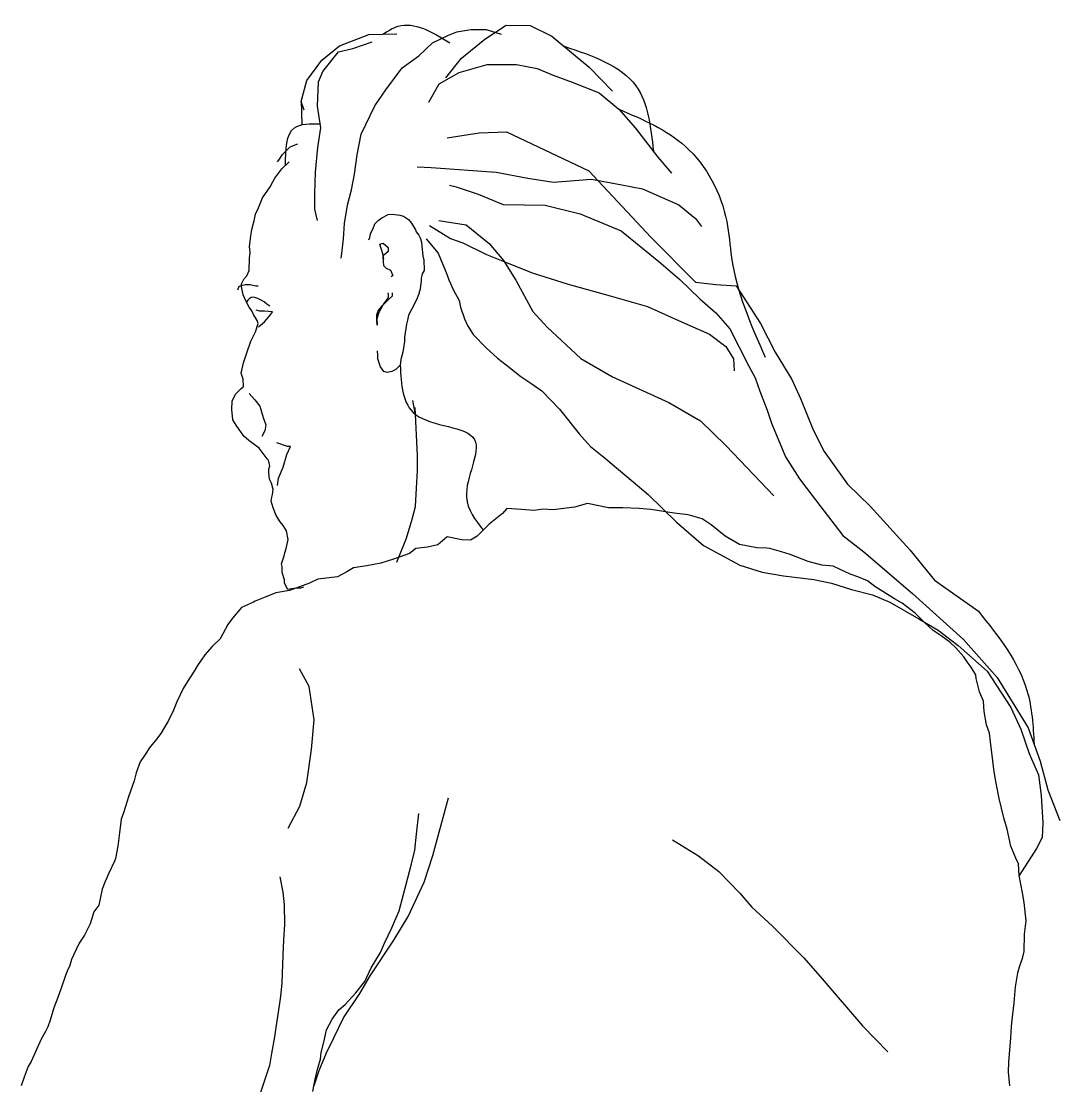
# Model space of a CAD drawing. Header units: millimetres. Extents: x 0 to 35, y -2 to 2.
# Drawn here: x 21.8902 to 22.3025, y 1.2431 to 1.6659 of the extents above; entities that cross this region are included whole.
import ezdxf

# ---------------------------------------------------------------- set-up
doc = ezdxf.new("R2010")
doc.units = ezdxf.units.MM
doc.layers.add('45-Biciklisti', color=7, linetype='Continuous')

# ---------------------------------------------------------------- blocks, each defined once
blk = doc.blocks.new('Cyclist 07 - Perspective view rear')
for p, q in [((0.05985, 1.6603), (0.06313, 1.66164)), ((0.06313, 1.66164), (0.06865, 1.66253)), ((0.06865, 1.66253), (0.07477, 1.66253)), ((0.07418, 1.6588), (0.08268, 1.66432)), ((0.07477, 1.66253), (0.08074, 1.66074)), ((0.08268, 1.66432), (0.09224, 1.66418)), ((0.09224, 1.66418), (0.10089, 1.66)), ((0.01657, 1.65612), (0.02821, 1.66059)), ((0.02179, 1.65507), (0.02955, 1.65776)), ((0.02821, 1.66059), (0.03925, 1.66089)), ((0.05343, 1.65731), (0.05985, 1.6603)), ((0.06492, 1.65119), (0.07418, 1.6588)), ((0.10089, 1.66), (0.11567, 1.64761)), ((0.00955, 1.65044), (0.01657, 1.65612)), ((0.00985, 1.64597), (0.01612, 1.65373)), ((0.01612, 1.65373), (0.02179, 1.65507)), ((0.04806, 1.65209), (0.05343, 1.65731)), ((0.00358, 1.64239), (0.00955, 1.65044)), ((0.04134, 1.64731), (0.04806, 1.65209)), ((0.0588, 1.64343), (0.06492, 1.65119)), ((0.00821, 1.64179), (0.00985, 1.64597)), ((0.03492, 1.63865), (0.04134, 1.64731)), ((0.05612, 1.64104), (0.06403, 1.64552)), ((0.06403, 1.64552), (0.07522, 1.64865)), ((0.07522, 1.64865), (0.08686, 1.64865)), ((0.08686, 1.64865), (0.09507, 1.64716)), ((0.09507, 1.64716), (0.10134, 1.64447)), ((0.11567, 1.64761), (0.12492, 1.63806)), ((0.00134, 1.63403), (0.00358, 1.64239)), ((0.00776, 1.63209), (0.00821, 1.64179)), ((0.05194, 1.63373), (0.05612, 1.64104)), ((0.10134, 1.64447), (0.10895, 1.64164)), ((0.10895, 1.64164), (0.1197, 1.63746)), ((0.0306, 1.63224), (0.03492, 1.63865)), ((0.1197, 1.63746), (0.12746, 1.63089)), ((0.00254, 1.63059), (0.00134, 1.63403)), ((0.0091, 1.62358), (0.00776, 1.63209)), ((0.02507, 1.62104), (0.0306, 1.63224)), ((0.12746, 1.63089), (0.13402, 1.62343)), ((0.00791, 1.61567), (0.0091, 1.62358)), ((0.02358, 1.61283), (0.02507, 1.62104)), ((0.05925, 1.61955), (0.07194, 1.62149)), ((0.07194, 1.62149), (0.08283, 1.62194)), ((0.08283, 1.62194), (0.11552, 1.60642)), ((0.13402, 1.62343), (0.14298, 1.61194)), ((-0.00612, 1.61298), (-0.00313, 1.61597)), ((-0.00313, 1.61597), (0, 1.61716)), ((0.00701, 1.60597), (0.00791, 1.61567)), ((-0.00761, 1.61074), (-0.00612, 1.61298)), ((0.02254, 1.60507), (0.02358, 1.61283)), ((0.14298, 1.61194), (0.14835, 1.60552)), ((-0.0091, 1.60358), (-0.00642, 1.60731)), ((-0.00806, 1.61), (-0.00761, 1.61074)), ((-0.00642, 1.60731), (-0.00343, 1.61)), ((0.04731, 1.60806), (0.05298, 1.60776)), ((0.05298, 1.60776), (0.0788, 1.60597)), ((-0.01, 1.60209), (-0.0091, 1.60358)), ((0.00672, 1.59746), (0.00701, 1.60597)), ((0.02134, 1.59895), (0.02254, 1.60507)), ((0.0788, 1.60597), (0.09134, 1.60358)), ((0.09134, 1.60358), (0.10149, 1.60194)), ((0.10149, 1.60194), (0.11656, 1.60313)), ((0.11552, 1.60642), (0.14014, 1.58015)), ((0.11656, 1.60313), (0.12865, 1.60089)), ((-0.01403, 1.59567), (-0.01104, 1.60015)), ((-0.01104, 1.60015), (-0.01, 1.60209)), ((0.0197, 1.59283), (0.02134, 1.59895)), ((0.06015, 1.60075), (0.06283, 1.60015)), ((0.06283, 1.60015), (0.07164, 1.59716)), ((0.12865, 1.60089), (0.13686, 1.59925)), ((0.13686, 1.59925), (0.15134, 1.59298)), ((-0.01567, 1.59179), (-0.01403, 1.59567)), ((0.00672, 1.59119), (0.00672, 1.59746)), ((0.07164, 1.59716), (0.08149, 1.59313)), ((-0.01687, 1.58925), (-0.01567, 1.59179)), ((0.00776, 1.58672), (0.00672, 1.59119)), ((0.01851, 1.58552), (0.0197, 1.59283)), ((0.08149, 1.59313), (0.09821, 1.59283)), ((0.09821, 1.59283), (0.11209, 1.5894)), ((0.15134, 1.59298), (0.1579, 1.58746)), ((-0.01836, 1.58313), (-0.01731, 1.58657)), ((-0.01731, 1.58657), (-0.01687, 1.58925)), ((0.01806, 1.5794), (0.01851, 1.58552)), ((0.0306, 1.58537), (0.03194, 1.58672)), ((0.03194, 1.58672), (0.03328, 1.58776)), ((0.03328, 1.58776), (0.03582, 1.5891)), ((0.03582, 1.5891), (0.03761, 1.58925)), ((0.03761, 1.58925), (0.04045, 1.58881)), ((0.04045, 1.58881), (0.04194, 1.58851)), ((0.04194, 1.58851), (0.04388, 1.58716)), ((0.04388, 1.58716), (0.04507, 1.58567)), ((0.04507, 1.58567), (0.04671, 1.58298)), ((0.05597, 1.58672), (0.06686, 1.58507)), ((0.11209, 1.5894), (0.12835, 1.58269)), ((0.1579, 1.58746), (0.16029, 1.58433)), ((-0.01866, 1.58045), (-0.01836, 1.58313)), ((0.02851, 1.58), (0.0288, 1.58134)), ((0.0288, 1.58134), (0.0291, 1.58209)), ((0.0291, 1.58209), (0.02985, 1.58358)), ((0.02985, 1.58358), (0.0306, 1.58537)), ((0.04671, 1.58298), (0.04701, 1.58224)), ((0.04701, 1.58224), (0.04806, 1.5809)), ((0.05224, 1.58478), (0.06059, 1.57955)), ((0.06686, 1.58507), (0.07597, 1.57761)), ((0.12835, 1.58269), (0.14328, 1.57045)), ((-0.01925, 1.57642), (-0.01866, 1.58045)), ((0.01746, 1.57358), (0.01806, 1.5794)), ((0.02821, 1.5791), (0.02851, 1.58)), ((0.03254, 1.57731), (0.03388, 1.57776)), ((0.03373, 1.57343), (0.03254, 1.57731)), ((0.03388, 1.57776), (0.03582, 1.57597)), ((0.04806, 1.5809), (0.04851, 1.57985)), ((0.04851, 1.57985), (0.0491, 1.57806)), ((0.0491, 1.57806), (0.04925, 1.57657)), ((0.05089, 1.5794), (0.05567, 1.57373)), ((0.06059, 1.57955), (0.06552, 1.57791)), ((0.06552, 1.57791), (0.07492, 1.57328)), ((0.07597, 1.57761), (0.08164, 1.5709)), ((0.14014, 1.58015), (0.1579, 1.56224)), ((-0.01895, 1.57403), (-0.01925, 1.57642)), ((-0.01925, 1.57179), (-0.01895, 1.57403)), ((0.01716, 1.57179), (0.01746, 1.57358)), ((0.03418, 1.57134), (0.03373, 1.57343)), ((0.03582, 1.57448), (0.03388, 1.57269)), ((0.03582, 1.57597), (0.03582, 1.57448)), ((0.04925, 1.57657), (0.04955, 1.57269)), ((0.05567, 1.57373), (0.0591, 1.56537)), ((0.07492, 1.57328), (0.08283, 1.57)), ((-0.0194, 1.56687), (-0.01925, 1.57179)), ((0.03388, 1.57269), (0.03373, 1.57209)), ((0.03373, 1.57209), (0.03403, 1.56881)), ((0.03403, 1.56881), (0.03507, 1.56776)), ((0.04955, 1.57269), (0.05, 1.57104)), ((0.05, 1.57104), (0.05015, 1.56702)), ((0.08164, 1.5709), (0.08656, 1.56299)), ((0.08283, 1.57), (0.09298, 1.56597)), ((0.14328, 1.57045), (0.15164, 1.56328)), ((-0.02149, 1.56343), (-0.0203, 1.56478)), ((-0.0203, 1.56478), (-0.0194, 1.56687)), ((0.03507, 1.56776), (0.03671, 1.56702)), ((0.03671, 1.56702), (0.03776, 1.56493)), ((0.03776, 1.56493), (0.03701, 1.56433)), ((0.0494, 1.56552), (0.04895, 1.56373)), ((0.05015, 1.56687), (0.0494, 1.56552)), ((0.05015, 1.56702), (0.05015, 1.56687)), ((0.0591, 1.56537), (0.06, 1.56313)), ((0.09298, 1.56597), (0.10731, 1.56149)), ((-0.02388, 1.55925), (-0.02328, 1.5606)), ((-0.02328, 1.5606), (-0.02075, 1.56134)), ((-0.02239, 1.56164), (-0.02149, 1.56343)), ((-0.02239, 1.56045), (-0.02239, 1.56164)), ((-0.02179, 1.55716), (-0.02239, 1.56045)), ((-0.02075, 1.56134), (-0.01895, 1.56134)), ((-0.01895, 1.56134), (-0.01672, 1.56075)), ((-0.01672, 1.56075), (-0.01582, 1.56075)), ((0.04895, 1.56269), (0.04836, 1.55881)), ((0.04895, 1.56373), (0.04895, 1.56269)), ((0.06, 1.56313), (0.06179, 1.5591)), ((0.08656, 1.56299), (0.09328, 1.5506)), ((0.10731, 1.56149), (0.12403, 1.55687)), ((0.15164, 1.56328), (0.15955, 1.55567)), ((0.1579, 1.56224), (0.16596, 1.56134)), ((0.16596, 1.56134), (0.17402, 1.56075)), ((0.17402, 1.56075), (0.18372, 1.54582)), ((-0.02119, 1.55597), (-0.02179, 1.55716)), ((-0.02045, 1.55433), (-0.02119, 1.55597)), ((0.03567, 1.55806), (0.03582, 1.55731)), ((0.03567, 1.55508), (0.03761, 1.55687)), ((0.03582, 1.55627), (0.03567, 1.55582)), ((0.03582, 1.55731), (0.03582, 1.55627)), ((0.03761, 1.55687), (0.03761, 1.55806)), ((0.04821, 1.55791), (0.04731, 1.55582)), ((0.04836, 1.55881), (0.04821, 1.55866)), ((0.04821, 1.55866), (0.04821, 1.55791)), ((0.06179, 1.5591), (0.06403, 1.55493)), ((0.12403, 1.55687), (0.1388, 1.55254)), ((-0.0194, 1.55224), (-0.02045, 1.55433)), ((-0.01836, 1.5509), (-0.0194, 1.55224)), ((0.03194, 1.5509), (0.03358, 1.55299)), ((0.03373, 1.55313), (0.03209, 1.55015)), ((0.03358, 1.55299), (0.03567, 1.55508)), ((0.03403, 1.55358), (0.03373, 1.55313)), ((0.03567, 1.55582), (0.03403, 1.55358)), ((0.04627, 1.55358), (0.04388, 1.54911)), ((0.04731, 1.55582), (0.04627, 1.55358)), ((0.06403, 1.55493), (0.06462, 1.55224)), ((0.06462, 1.55224), (0.06612, 1.54761)), ((0.1388, 1.55254), (0.15119, 1.54702)), ((0.15955, 1.55567), (0.16596, 1.55)), ((-0.01761, 1.5494), (-0.01836, 1.5509)), ((-0.01612, 1.54702), (-0.01761, 1.5494)), ((-0.01507, 1.55075), (-0.01657, 1.55105)), ((-0.01328, 1.55075), (-0.01507, 1.55075)), ((-0.01015, 1.55045), (-0.01328, 1.55075)), ((-0.01328, 1.54642), (-0.01104, 1.54911)), ((-0.01104, 1.54911), (-0.01015, 1.55045)), ((0.03134, 1.54925), (0.03194, 1.5509)), ((0.03209, 1.55015), (0.03134, 1.54761)), ((0.03134, 1.54717), (0.03134, 1.54925)), ((0.03134, 1.54761), (0.03149, 1.54522)), ((0.04388, 1.54911), (0.04358, 1.54717)), ((0.06612, 1.54761), (0.06731, 1.54508)), ((0.09328, 1.5506), (0.09895, 1.54433)), ((0.16596, 1.55), (0.17149, 1.54373)), ((-0.01687, 1.54254), (-0.01582, 1.54582)), ((-0.01582, 1.54582), (-0.01612, 1.54702)), ((-0.01567, 1.54448), (-0.01328, 1.54642)), ((0.03149, 1.54522), (0.03134, 1.54717)), ((0.04313, 1.54552), (0.04239, 1.54045)), ((0.04358, 1.54717), (0.04313, 1.54552)), ((0.06731, 1.54508), (0.06955, 1.54149)), ((0.09895, 1.54433), (0.11238, 1.53194)), ((0.15119, 1.54702), (0.16343, 1.54164)), ((0.17149, 1.54373), (0.17895, 1.52911)), ((0.18372, 1.54582), (0.18955, 1.53448)), ((-0.01866, 1.53881), (-0.01776, 1.5406)), ((-0.01776, 1.5406), (-0.01687, 1.54254)), ((0.04239, 1.54045), (0.04239, 1.53866)), ((0.06955, 1.54149), (0.07477, 1.53612)), ((0.16343, 1.54164), (0.16999, 1.53672)), ((-0.02045, 1.53373), (-0.01866, 1.53881)), ((0.03179, 1.53328), (0.03164, 1.53493)), ((0.04239, 1.53866), (0.04164, 1.53448)), ((0.07477, 1.53612), (0.07925, 1.53209)), ((0.16999, 1.53672), (0.17298, 1.53179)), ((-0.02164, 1.53015), (-0.02045, 1.53373)), ((0.03179, 1.53179), (0.03179, 1.53328)), ((0.03283, 1.52866), (0.03179, 1.53179)), ((0.04089, 1.53149), (0.0406, 1.52926)), ((0.04164, 1.53448), (0.04089, 1.53149)), ((0.07925, 1.53209), (0.08268, 1.5294)), ((0.11238, 1.53194), (0.12492, 1.52463)), ((0.17298, 1.53179), (0.17328, 1.52702)), ((0.18955, 1.53448), (0.19611, 1.52358)), ((-0.02254, 1.52612), (-0.02164, 1.53015)), ((0.03418, 1.52672), (0.03283, 1.52866)), ((0.03552, 1.52642), (0.03418, 1.52672)), ((0.03731, 1.52672), (0.03552, 1.52642)), ((0.03895, 1.52761), (0.03731, 1.52672)), ((0.0406, 1.52926), (0.03895, 1.52761)), ((0.08268, 1.5294), (0.0885, 1.52478)), ((0.17895, 1.52911), (0.18163, 1.52418)), ((-0.02179, 1.52373), (-0.02254, 1.52612)), ((-0.02164, 1.52075), (-0.02179, 1.52373)), ((0.0885, 1.52478), (0.09253, 1.52209)), ((0.09253, 1.52209), (0.09686, 1.51911)), ((0.12492, 1.52463), (0.14731, 1.51448)), ((0.18163, 1.52418), (0.18343, 1.51896)), ((0.19611, 1.52358), (0.19954, 1.51597)), ((-0.02478, 1.51776), (-0.02269, 1.51985)), ((-0.02269, 1.51985), (-0.02164, 1.52075)), ((-0.0194, 1.51806), (-0.01716, 1.51552)), ((0.09686, 1.51911), (0.10388, 1.51179)), ((0.18343, 1.51896), (0.18641, 1.51135)), ((-0.02627, 1.51164), (-0.02612, 1.51493)), ((-0.02612, 1.51493), (-0.02478, 1.51776)), ((-0.01716, 1.51552), (-0.01507, 1.51299)), ((0.04671, 1.5097), (0.04567, 1.51523)), ((0.14731, 1.51448), (0.15984, 1.50717)), ((0.19954, 1.51597), (0.20462, 1.50358)), ((-0.02582, 1.50761), (-0.02627, 1.51164)), ((-0.01507, 1.51299), (-0.01373, 1.50851)), ((0.04746, 1.49344), (0.04651, 1.51246)), ((0.10388, 1.51179), (0.11164, 1.50194)), ((0.18641, 1.51135), (0.18805, 1.50627)), ((-0.02448, 1.50538), (-0.02582, 1.50761)), ((-0.02328, 1.50373), (-0.02448, 1.50538)), ((-0.01373, 1.50851), (-0.01269, 1.50552)), ((-0.01269, 1.50552), (-0.01313, 1.50314)), ((0.15984, 1.50717), (0.16999, 1.49732)), ((0.18805, 1.50627), (0.19357, 1.49284)), ((-0.02149, 1.50105), (-0.02328, 1.50373)), ((-0.01955, 1.49941), (-0.02149, 1.50105)), ((-0.01313, 1.50314), (-0.01433, 1.5009)), ((0.11164, 1.50194), (0.11626, 1.49702)), ((0.20462, 1.50358), (0.20895, 1.49493)), ((-0.01791, 1.49821), (-0.01955, 1.49941)), ((-0.01537, 1.49627), (-0.01791, 1.49821)), ((-0.00418, 1.49702), (-0.00836, 1.49836)), ((-0.00433, 1.49373), (-0.00298, 1.49702)), ((-0.00298, 1.49702), (-0.00418, 1.49702)), ((0.11626, 1.49702), (0.12149, 1.49269)), ((0.16999, 1.49732), (0.17566, 1.49135)), ((-0.01373, 1.49418), (-0.01537, 1.49627)), ((-0.01224, 1.49209), (-0.01373, 1.49418)), ((-0.00582, 1.48881), (-0.00433, 1.49373)), ((0.04746, 1.48732), (0.04746, 1.49344)), ((0.12149, 1.49269), (0.13313, 1.48299)), ((0.19357, 1.49284), (0.19925, 1.48418)), ((0.20895, 1.49493), (0.2182, 1.48194)), ((-0.01164, 1.4915), (-0.01224, 1.49209)), ((-0.01119, 1.48926), (-0.01164, 1.4915)), ((-0.01149, 1.48791), (-0.01119, 1.48926)), ((-0.00776, 1.48433), (-0.00582, 1.48881)), ((0.17566, 1.49135), (0.18895, 1.47732)), ((-0.01149, 1.48657), (-0.01149, 1.48791)), ((-0.01134, 1.48403), (-0.01149, 1.48657)), ((-0.01045, 1.48239), (-0.01134, 1.48403)), ((-0.00806, 1.4815), (-0.00776, 1.48433)), ((0.04716, 1.48045), (0.04746, 1.48732)), ((0.19925, 1.48418), (0.20417, 1.47747)), ((-0.00985, 1.47985), (-0.01045, 1.48239)), ((-0.01015, 1.47791), (-0.00985, 1.47985)), ((0.04671, 1.47314), (0.04716, 1.48045)), ((0.13313, 1.48299), (0.1391, 1.47791)), ((0.2182, 1.48194), (0.2273, 1.47329)), ((-0.0106, 1.47523), (-0.0103, 1.47687)), ((-0.0103, 1.47687), (-0.01015, 1.47791)), ((0.1391, 1.47791), (0.15029, 1.46687)), ((0.20417, 1.47747), (0.21641, 1.46165)), ((-0.00985, 1.47254), (-0.0106, 1.47523)), ((-0.00866, 1.46956), (-0.00985, 1.47254)), ((0.04537, 1.46806), (0.04671, 1.47314)), ((0.08298, 1.47239), (0.08119, 1.4703)), ((0.0888, 1.47194), (0.08298, 1.47239)), ((0.09388, 1.4715), (0.0888, 1.47194)), ((0.09731, 1.47209), (0.09388, 1.4715)), ((0.10134, 1.47179), (0.09731, 1.47209)), ((0.10985, 1.47284), (0.10134, 1.47179)), ((0.11507, 1.47433), (0.10985, 1.47284)), ((0.12328, 1.47254), (0.11507, 1.47433)), ((0.1291, 1.47254), (0.12328, 1.47254)), ((0.13552, 1.47239), (0.1291, 1.47254)), ((0.14014, 1.47194), (0.13552, 1.47239)), ((0.1494, 1.47045), (0.14014, 1.47194)), ((0.2273, 1.47329), (0.24298, 1.45597)), ((-0.00701, 1.46702), (-0.00866, 1.46956)), ((0.04313, 1.4606), (0.04537, 1.46806)), ((0.08119, 1.4703), (0.07597, 1.46612)), ((0.15492, 1.46985), (0.1494, 1.47045)), ((0.16059, 1.46821), (0.15492, 1.46985)), ((0.16417, 1.46582), (0.16059, 1.46821)), ((-0.00582, 1.46553), (-0.00701, 1.46702)), ((-0.00448, 1.46344), (-0.00582, 1.46553)), ((-0.00388, 1.46), (-0.00448, 1.46344)), ((0.07597, 1.46612), (0.07119, 1.46135)), ((0.15029, 1.46687), (0.16104, 1.45762)), ((0.1697, 1.46135), (0.16417, 1.46582)), ((-0.00463, 1.45642), (-0.00388, 1.46)), ((0.03924, 1.45101), (0.04313, 1.4606)), ((0.05925, 1.46105), (0.05552, 1.45791)), ((0.06507, 1.45985), (0.05925, 1.46105)), ((0.0685, 1.45971), (0.06507, 1.45985)), ((0.07119, 1.46135), (0.0685, 1.45971)), ((0.17537, 1.45806), (0.1697, 1.46135)), ((0.21641, 1.46165), (0.22477, 1.45508)), ((-0.00552, 1.45359), (-0.00522, 1.45478)), ((-0.00522, 1.45478), (-0.00463, 1.45642)), ((0.04433, 1.45448), (0.03791, 1.45224)), ((0.04686, 1.45642), (0.04433, 1.45448)), ((0.05149, 1.45702), (0.04686, 1.45642)), ((0.05552, 1.45791), (0.05149, 1.45702)), ((0.16104, 1.45762), (0.17552, 1.44986)), ((0.18223, 1.45672), (0.17537, 1.45806)), ((0.18626, 1.45657), (0.18223, 1.45672)), ((0.18746, 1.45642), (0.18626, 1.45657)), ((0.19208, 1.45508), (0.18746, 1.45642)), ((0.19551, 1.45403), (0.19208, 1.45508)), ((0.22477, 1.45508), (0.24402, 1.43851)), ((0.24298, 1.45597), (0.25283, 1.44389)), ((-0.00657, 1.4503), (-0.00597, 1.45194)), ((-0.00627, 1.44926), (-0.00657, 1.4503)), ((-0.00597, 1.45194), (-0.00552, 1.45359)), ((0.03298, 1.4506), (0.02731, 1.44956)), ((0.03791, 1.45224), (0.03298, 1.4506)), ((0.20268, 1.45135), (0.19551, 1.45403)), ((0.20805, 1.44986), (0.20268, 1.45135)), ((-0.00627, 1.44687), (-0.00627, 1.44926)), ((-0.00537, 1.44403), (-0.00627, 1.44687)), ((0.0194, 1.44717), (0.01567, 1.44523)), ((0.02209, 1.44881), (0.0194, 1.44717)), ((0.02731, 1.44956), (0.02209, 1.44881)), ((0.17552, 1.44986), (0.18432, 1.44702)), ((0.18432, 1.44702), (0.19283, 1.44553)), ((0.21253, 1.44941), (0.20805, 1.44986)), ((0.21925, 1.44627), (0.21253, 1.44941)), ((0.22238, 1.44523), (0.21925, 1.44627)), ((-0.00537, 1.44269), (-0.00537, 1.44403)), ((-0.00403, 1.44015), (-0.00537, 1.44269)), ((0.00463, 1.44269), (-0.00328, 1.43971)), ((0.00791, 1.44433), (0.00463, 1.44269)), ((0.01567, 1.44523), (0.00791, 1.44433)), ((0.19283, 1.44553), (0.20492, 1.44418)), ((0.20492, 1.44418), (0.21193, 1.44269)), ((0.21193, 1.44269), (0.21984, 1.44015)), ((0.22626, 1.44359), (0.22238, 1.44523)), ((0.2291, 1.44135), (0.22626, 1.44359)), ((0.25283, 1.44389), (0.27029, 1.4315)), ((-0.00881, 1.43881), (-0.01298, 1.43717)), ((-0.00328, 1.43971), (-0.00881, 1.43881)), ((-0.00254, 1.44045), (-0.00403, 1.44015)), ((-0.00045, 1.44075), (-0.00254, 1.44045)), ((0.00104, 1.44075), (-0.00045, 1.44075)), ((0.00224, 1.44105), (0.00104, 1.44075)), ((0.21984, 1.44015), (0.2282, 1.43806)), ((0.2282, 1.43806), (0.23507, 1.43508)), ((0.23686, 1.43642), (0.2291, 1.44135)), ((0.24402, 1.43851), (0.26432, 1.4203)), ((-0.01761, 1.43508), (-0.02239, 1.43299)), ((-0.01701, 1.43553), (-0.01761, 1.43508)), ((-0.01298, 1.43717), (-0.01701, 1.43553)), ((0.23507, 1.43508), (0.24656, 1.42851)), ((0.23999, 1.43478), (0.23686, 1.43642)), ((0.24507, 1.43075), (0.23999, 1.43478)), ((-0.02239, 1.43299), (-0.02597, 1.42881)), ((0.2488, 1.42702), (0.24507, 1.43075)), ((-0.02776, 1.42627), (-0.03089, 1.4206)), ((-0.02597, 1.42881), (-0.02776, 1.42627)), ((0.24656, 1.42851), (0.25432, 1.42404)), ((0.25223, 1.42389), (0.2488, 1.42702)), ((-0.03089, 1.4206), (-0.03403, 1.41747)), ((0.25551, 1.4218), (0.25223, 1.42389)), ((0.25432, 1.42404), (0.26223, 1.41792)), ((0.25895, 1.41926), (0.25551, 1.4218)), ((-0.03403, 1.41747), (-0.03701, 1.41418)), ((0.26133, 1.41702), (0.25895, 1.41926)), ((0.26447, 1.41344), (0.26133, 1.41702)), ((0.26223, 1.41792), (0.27372, 1.40777)), ((0.26432, 1.4203), (0.27775, 1.40523)), ((-0.03701, 1.41418), (-0.03985, 1.41001)), ((0.26581, 1.4115), (0.26447, 1.41344)), ((-0.03985, 1.41001), (-0.04119, 1.40777)), ((0.00448, 1.40165), (0.0006, 1.40866)), ((0.2673, 1.40926), (0.26581, 1.4115)), ((0.26924, 1.40627), (0.2673, 1.40926)), ((-0.04313, 1.40463), (-0.04552, 1.4009)), ((-0.04119, 1.40777), (-0.04313, 1.40463)), ((0.26939, 1.40478), (0.26924, 1.40627)), ((0.27074, 1.39956), (0.26939, 1.40478)), ((0.27372, 1.40777), (0.28312, 1.39329)), ((0.27775, 1.40523), (0.28999, 1.38523)), ((-0.04552, 1.4009), (-0.04806, 1.39553)), ((0.00642, 1.38837), (0.00448, 1.40165)), ((0.27223, 1.39583), (0.27074, 1.39956)), ((-0.04806, 1.39553), (-0.0494, 1.39225)), ((0.27253, 1.39165), (0.27223, 1.39583)), ((-0.0494, 1.39225), (-0.05134, 1.38807)), ((0.27342, 1.38642), (0.27253, 1.39165)), ((0.28312, 1.39329), (0.28715, 1.38463)), ((-0.05134, 1.38807), (-0.05448, 1.38299)), ((0.00537, 1.37657), (0.00642, 1.38837)), ((-0.05448, 1.38299), (-0.05657, 1.38016)), ((0.27462, 1.38314), (0.27342, 1.38642)), ((0.27506, 1.37971), (0.27462, 1.38314)), ((0.28715, 1.38463), (0.29044, 1.37508)), ((0.28999, 1.38523), (0.29476, 1.37195)), ((-0.05657, 1.38016), (-0.05865, 1.37762)), ((0.27596, 1.3721), (0.27506, 1.37971)), ((-0.06089, 1.37419), (-0.06268, 1.37165)), ((-0.05865, 1.37762), (-0.06089, 1.37419)), ((0.00358, 1.36344), (0.00537, 1.37657)), ((0.29044, 1.37508), (0.29417, 1.36657)), ((-0.06268, 1.37165), (-0.06418, 1.36732)), ((0.27656, 1.36777), (0.27596, 1.3721)), ((0.29476, 1.37195), (0.29775, 1.3606)), ((-0.06418, 1.36732), (-0.06507, 1.36419)), ((0.2773, 1.36329), (0.27656, 1.36777)), ((0.29417, 1.36657), (0.29521, 1.35837)), ((-0.06507, 1.36419), (-0.06731, 1.35777)), ((0.00075, 1.35404), (0.00358, 1.36344)), ((0.2785, 1.35717), (0.2773, 1.36329)), ((-0.06731, 1.35777), (-0.06925, 1.3515)), ((0.05358, 1.33449), (0.05985, 1.35747)), ((0.28029, 1.34941), (0.2785, 1.35717)), ((0.29521, 1.35837), (0.29581, 1.34747)), ((0.29775, 1.3606), (0.30253, 1.34837)), ((-0.00388, 1.34538), (0.00075, 1.35404)), ((-0.07015, 1.34896), (-0.07104, 1.3424)), ((-0.06925, 1.3515), (-0.07015, 1.34896)), ((0.04716, 1.34299), (0.04806, 1.3512)), ((0.28163, 1.34493), (0.28029, 1.34941)), ((0.28312, 1.33822), (0.28163, 1.34493)), ((0.29581, 1.34747), (0.29551, 1.34165)), ((-0.07104, 1.3424), (-0.07149, 1.33822)), ((0.04642, 1.33658), (0.04716, 1.34299)), ((0.1488, 1.34076), (0.1591, 1.33434)), ((0.29551, 1.34165), (0.29327, 1.33732)), ((-0.07149, 1.33822), (-0.07239, 1.33329)), ((0.04507, 1.3312), (0.04642, 1.33658)), ((0.28506, 1.33344), (0.28312, 1.33822)), ((0.29327, 1.33732), (0.28641, 1.32658)), ((-0.07283, 1.33225), (-0.07507, 1.32747)), ((-0.07239, 1.33329), (-0.07283, 1.33225)), ((0.05015, 1.32389), (0.05358, 1.33449)), ((0.1591, 1.33434), (0.16716, 1.32822)), ((0.28611, 1.3312), (0.28506, 1.33344)), ((0.04209, 1.31956), (0.04507, 1.3312)), ((0.16716, 1.32822), (0.17552, 1.31956)), ((0.28641, 1.32658), (0.28611, 1.3312)), ((-0.07656, 1.32419), (-0.07776, 1.3212)), ((-0.07507, 1.32747), (-0.07656, 1.32419)), ((-0.00716, 1.32598), (-0.00597, 1.32001)), ((0.04373, 1.31031), (0.05015, 1.32389)), ((0.28775, 1.31971), (0.28641, 1.32658)), ((-0.07776, 1.3212), (-0.0791, 1.31479)), ((-0.00597, 1.32001), (-0.00552, 1.31494)), ((0.04015, 1.31255), (0.04209, 1.31956)), ((0.17552, 1.31956), (0.18029, 1.31404)), ((0.28835, 1.31583), (0.28775, 1.31971)), ((-0.00552, 1.31494), (-0.00537, 1.30717)), ((0.28924, 1.30852), (0.28835, 1.31583)), ((-0.08104, 1.3121), (-0.08253, 1.30732)), ((-0.0791, 1.31479), (-0.08104, 1.3121)), ((0.03731, 1.30583), (0.04015, 1.31255)), ((0.18029, 1.31404), (0.1885, 1.30643)), ((-0.08253, 1.30732), (-0.08477, 1.30285)), ((-0.00537, 1.30717), (-0.00567, 1.30105)), ((0.03806, 1.30091), (0.04373, 1.31031)), ((0.1885, 1.30643), (0.20089, 1.29389)), ((0.2885, 1.30329), (0.28924, 1.30852)), ((-0.08477, 1.30285), (-0.08686, 1.29971)), ((0.03433, 1.29971), (0.03731, 1.30583)), ((0.28835, 1.29643), (0.2885, 1.30329)), ((-0.08686, 1.29971), (-0.08821, 1.29688)), ((-0.00567, 1.30105), (-0.00597, 1.29508)), ((0.02866, 1.28673), (0.03806, 1.30091)), ((0.03283, 1.29598), (0.03433, 1.29971)), ((-0.08821, 1.29688), (-0.08985, 1.29314)), ((-0.00597, 1.29508), (-0.00642, 1.28374)), ((0.0291, 1.28986), (0.03283, 1.29598)), ((0.20089, 1.29389), (0.2082, 1.28553)), ((0.28656, 1.29031), (0.2879, 1.29419)), ((0.2879, 1.29419), (0.28835, 1.29643)), ((-0.09074, 1.29046), (-0.09149, 1.28897)), ((-0.08985, 1.29314), (-0.09074, 1.29046)), ((0.02657, 1.28449), (0.0291, 1.28986)), ((0.28596, 1.28792), (0.28656, 1.29031)), ((-0.09238, 1.28643), (-0.09388, 1.28225)), ((-0.09149, 1.28897), (-0.09238, 1.28643)), ((0.02463, 1.27971), (0.02866, 1.28673)), ((0.2082, 1.28553), (0.22417, 1.26688)), ((0.28491, 1.2824), (0.28596, 1.28792)), ((-0.09388, 1.28225), (-0.09537, 1.27807)), ((-0.00642, 1.28374), (-0.00687, 1.27867)), ((0.02298, 1.28001), (0.02657, 1.28449)), ((0.28447, 1.27598), (0.28491, 1.2824)), ((-0.09537, 1.27807), (-0.09686, 1.27404)), ((-0.00687, 1.27867), (-0.00746, 1.27494)), ((0.01806, 1.27001), (0.02463, 1.27971)), ((0.01881, 1.27538), (0.02298, 1.28001)), ((-0.09686, 1.27404), (-0.09835, 1.26912)), ((-0.00746, 1.27494), (-0.00881, 1.26613)), ((0.01358, 1.26956), (0.01627, 1.27315)), ((0.01627, 1.27315), (0.01881, 1.27538)), ((0.28387, 1.2715), (0.28447, 1.27598)), ((-0.09835, 1.26912), (-0.09925, 1.26643)), ((0.01134, 1.26524), (0.01358, 1.26956)), ((0.01433, 1.2621), (0.01806, 1.27001)), ((0.28342, 1.26673), (0.28387, 1.2715)), ((-0.10029, 1.26464), (-0.10194, 1.2615)), ((-0.09925, 1.26643), (-0.10029, 1.26464)), ((-0.00881, 1.26613), (-0.00925, 1.26255)), ((0.0103, 1.26031), (0.01134, 1.26524)), ((0.22417, 1.26688), (0.23432, 1.25658)), ((0.28312, 1.26195), (0.28342, 1.26673)), ((-0.10194, 1.2615), (-0.10373, 1.25777)), ((-0.00925, 1.26255), (-0.01045, 1.25583)), ((0.00925, 1.25628), (0.0103, 1.26031)), ((0.01134, 1.25613), (0.01433, 1.2621)), ((0.28268, 1.25733), (0.28312, 1.26195)), ((-0.10373, 1.25777), (-0.10597, 1.2527)), ((-0.01045, 1.25583), (-0.01134, 1.25106)), ((0.00851, 1.24912), (0.01134, 1.25613)), ((0.00895, 1.25359), (0.00925, 1.25628)), ((0.28238, 1.2524), (0.28268, 1.25733)), ((-0.10597, 1.2527), (-0.10716, 1.25076)), ((0.00806, 1.25046), (0.00895, 1.25359)), ((0.28223, 1.24852), (0.28238, 1.2524)), ((-0.10716, 1.25076), (-0.10865, 1.24643)), ((-0.01134, 1.25106), (-0.01507, 1.23956)), ((0.00642, 1.24315), (0.00851, 1.24912)), ((0.00701, 1.24628), (0.00806, 1.25046)), ((0.28268, 1.243), (0.28223, 1.24852)), ((-0.10865, 1.24643), (-0.10985, 1.243)), ((0.00597, 1.24076), (0.00642, 1.24359)), ((0.00642, 1.24359), (0.00701, 1.24628))]:
    blk.add_line(p, q)
for points in [[(0.03373, 1.66074), (0.03977, 1.66387), (0.06027, 1.65734)], [(0.10574, 1.65593), (0.13423, 1.6402), (0.14116, 1.61428)], [(0.00134, 1.63403), (0.00144, 1.62869), (0.00161, 1.62475)], [(0.12746, 1.63089), (0.15387, 1.61616), (0.17032, 1.58628), (0.17218, 1.57209), (0.18551, 1.53241)], [(-0.00493, 1.60866), (-0.00136, 1.62355), (0.00885, 1.62516)], [(-0.01113, 1.5527), (-0.01935, 1.55563), (-0.02045, 1.55433)], [(0.0406, 1.52926), (0.04671, 1.5097), (0.07016, 1.4997), (0.06694, 1.47683), (0.07358, 1.46374)], [(0.27029, 1.4315), (0.28953, 1.40005), (0.29238, 1.37859)]]:
    blk.add_spline(points, degree=3)

msp = doc.modelspace()

# ---------------------------------------------------------------- block references
at = {"layer": '45-Biciklisti'}
msp.add_blockref('Cyclist 07 - Perspective view rear', (22, 0), dxfattribs=at)

doc.saveas('drawing.dxf')
